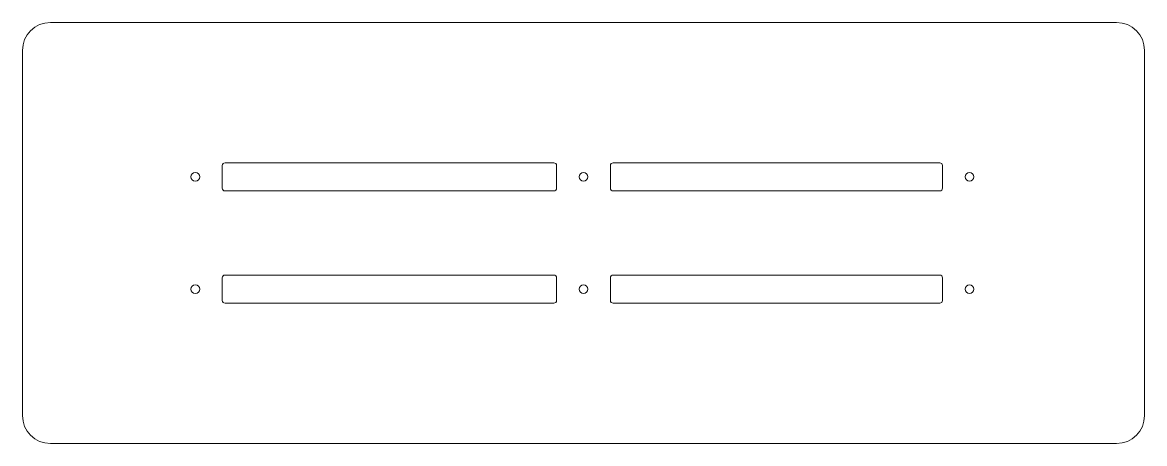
# Model space of a CAD drawing. Header units: millimetres. Extents: x -200 to 200, y -75 to 75.
import ezdxf

# ---------------------------------------------------------------- set-up
doc = ezdxf.new("R2010")
doc.units = ezdxf.units.MM

msp = doc.modelspace()

# ---------------------------------------------------------------- linework, layer by layer
at = {"color": 7, "linetype": 'Continuous', "lineweight": 15}
for p, q in [((190, 75), (-190, 75)), ((-200, 65), (-200, -65)), ((200, -65), (200, 65)), ((-128.78, 24), (-128.78, 16)), ((-10.6, 25), (-127.78, 25)), ((-9.6, 16), (-9.6, 24)), ((9.6, 24), (9.6, 16)), ((126.99, 25), (10.6, 25)), ((127.99, 16), (127.99, 24)), ((-127.78, 15), (-10.6, 15)), ((10.6, 15), (126.99, 15)), ((-128.78, -16), (-128.78, -24)), ((-10.6, -15), (-127.78, -15)), ((-9.6, -24), (-9.6, -16)), ((9.6, -16), (9.6, -24)), ((126.99, -15), (10.6, -15)), ((127.99, -24), (127.99, -16)), ((-127.78, -25), (-10.6, -25)), ((10.6, -25), (126.99, -25)), ((-190, -75), (190, -75))]:
    msp.add_line(p, q, dxfattribs=at)
for centre, radius in [((-138.38, 20), 1.58), ((0, 20), 1.57), ((137.59, 20), 1.58), ((-138.38, -20), 1.58), ((0, -20), 1.57), ((137.59, -20), 1.58)]:
    msp.add_circle(centre, radius, dxfattribs=at)
for centre, radius, start, end in [((-190, 65), 10, 90, 180), ((190, 65), 10, 0, 90), ((-127.78, 24), 1, 90, 180), ((-10.6, 24), 1, 0, 90), ((10.6, 24), 1, 90, 180), ((126.99, 24), 1, 0, 90), ((-127.78, 16), 1, 180, 270), ((-10.6, 16), 1, 270, 0), ((10.6, 16), 1, 180, 270), ((126.99, 16), 1, 270, 0), ((-127.78, -16), 1, 90, 180), ((-10.6, -16), 1, 0, 90), ((10.6, -16), 1, 90, 180), ((126.99, -16), 1, 0, 90), ((-127.78, -24), 1, 180, 270), ((-10.6, -24), 1, 270, 0), ((10.6, -24), 1, 180, 270), ((126.99, -24), 1, 270, 0), ((-190, -65), 10, 180, 270), ((190, -65), 10, 270, 0)]:
    msp.add_arc(centre, radius, start, end, dxfattribs=at)

doc.saveas('drawing.dxf')
